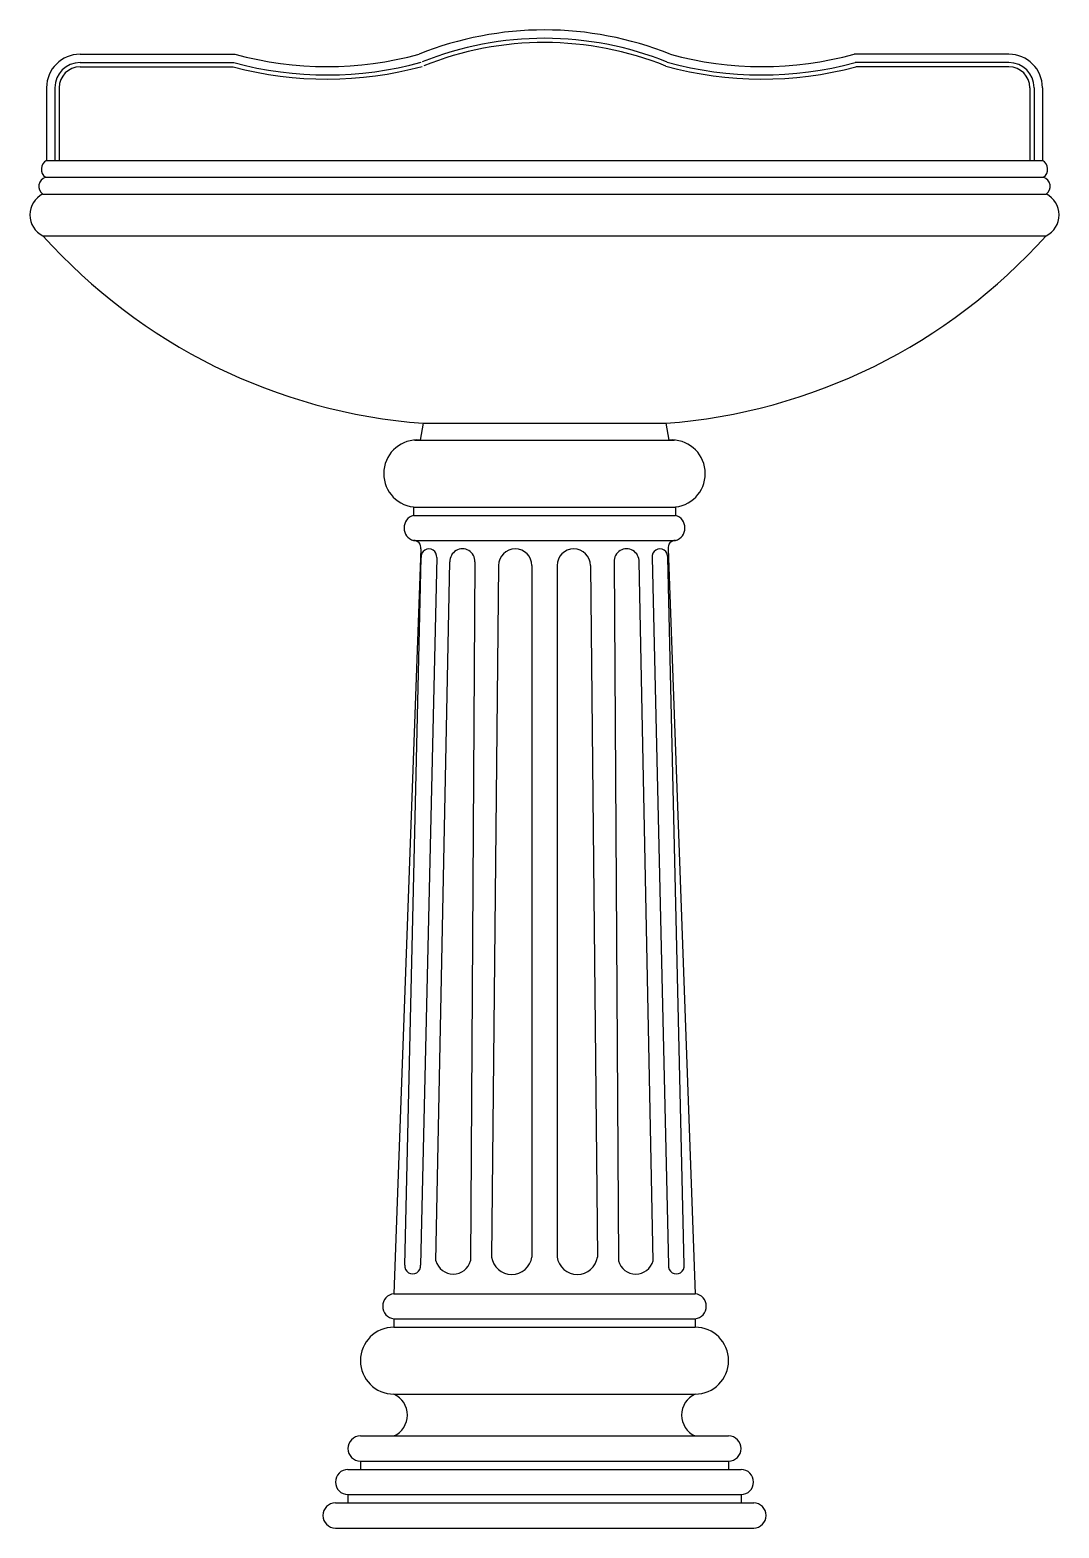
# Model space of a CAD drawing. Header units: millimetres. Extents: x -2934.801 to -2934.186, y 2948.92 to 2949.815.
import ezdxf

# ---------------------------------------------------------------- set-up
doc = ezdxf.new("R2010")
doc.units = ezdxf.units.MM
doc.header["$LTSCALE"] = 10
doc.layers.add('banheiro_louças', color=2, linetype='Continuous')

msp = doc.modelspace()

# ---------------------------------------------------------------- linework, layer by layer
at = {"layer": 'banheiro_louças'}
for p, q in [((-2934.77073, 2949.80023), (-2934.67818, 2949.80023)), ((-2934.21564, 2949.80023), (-2934.30818, 2949.80023)), ((-2934.79073, 2949.78023), (-2934.79073, 2949.73673)), ((-2934.19564, 2949.78023), (-2934.19564, 2949.73673)), ((-2934.79073, 2949.73673), (-2934.19564, 2949.73673)), ((-2934.79143, 2949.72673), (-2934.19493, 2949.72673)), ((-2934.79292, 2949.71673), (-2934.19344, 2949.71673)), ((-2934.79292, 2949.69173), (-2934.19344, 2949.69173)), ((-2934.56568, 2949.57973), (-2934.56753, 2949.56973)), ((-2934.56568, 2949.57973), (-2934.42068, 2949.57973)), ((-2934.42068, 2949.57973), (-2934.41884, 2949.56973)), ((-2934.57081, 2949.56973), (-2934.41555, 2949.56973)), ((-2934.57153, 2949.52973), (-2934.41484, 2949.52973)), ((-2934.57153, 2949.52973), (-2934.57153, 2949.52473)), ((-2934.41484, 2949.52973), (-2934.41484, 2949.52473)), ((-2934.57153, 2949.52473), (-2934.41484, 2949.52473)), ((-2934.57153, 2949.50973), (-2934.41484, 2949.50973)), ((-2934.56718, 2949.50473), (-2934.58318, 2949.05973)), ((-2934.41918, 2949.50473), (-2934.40318, 2949.05973)), ((-2934.58318, 2949.05973), (-2934.40318, 2949.05973)), ((-2934.58318, 2949.04473), (-2934.40318, 2949.04473)), ((-2934.58318, 2949.04473), (-2934.58318, 2949.03973)), ((-2934.40318, 2949.04473), (-2934.40318, 2949.03973)), ((-2934.58318, 2949.03973), (-2934.40318, 2949.03973)), ((-2934.58318, 2948.99973), (-2934.40318, 2948.99973)), ((-2934.60318, 2948.97473), (-2934.38318, 2948.97473)), ((-2934.61068, 2948.95473), (-2934.37568, 2948.95473)), ((-2934.60318, 2948.95973), (-2934.38318, 2948.95973)), ((-2934.60318, 2948.95973), (-2934.60318, 2948.95473)), ((-2934.38318, 2948.95973), (-2934.38318, 2948.95473)), ((-2934.61068, 2948.93973), (-2934.37568, 2948.93973)), ((-2934.61068, 2948.93973), (-2934.61068, 2948.93473)), ((-2934.61068, 2948.93973), (-2934.61068, 2948.93473)), ((-2934.37568, 2948.93973), (-2934.37568, 2948.93473)), ((-2934.37568, 2948.93973), (-2934.37568, 2948.93473)), ((-2934.61818, 2948.93473), (-2934.36818, 2948.93473)), ((-2934.61818, 2948.91973), (-2934.36818, 2948.91973))]:
    msp.add_line(p, q, dxfattribs=at)
at = {"layer": 'banheiro_louças', "color": 1}
for p, q in [((-2934.77073, 2949.79523), (-2934.67885, 2949.79523)), ((-2934.21564, 2949.79523), (-2934.30752, 2949.79523)), ((-2934.77073, 2949.79273), (-2934.67918, 2949.79273)), ((-2934.21564, 2949.79273), (-2934.30719, 2949.79273)), ((-2934.78573, 2949.78023), (-2934.78573, 2949.73673)), ((-2934.78323, 2949.78023), (-2934.78323, 2949.73673)), ((-2934.20314, 2949.78023), (-2934.20314, 2949.73673)), ((-2934.20064, 2949.78023), (-2934.20064, 2949.73673)), ((-2934.57673, 2949.07683), (-2934.56691, 2949.49954)), ((-2934.5576, 2949.49954), (-2934.56721, 2949.07683)), ((-2934.42886, 2949.49954), (-2934.41916, 2949.07683)), ((-2934.40963, 2949.07683), (-2934.41955, 2949.49954)), ((-2934.55811, 2949.07936), (-2934.54973, 2949.49701)), ((-2934.53473, 2949.49701), (-2934.53733, 2949.07936)), ((-2934.52068, 2949.49473), (-2934.52489, 2949.08163)), ((-2934.50068, 2949.49473), (-2934.50068, 2949.08163)), ((-2934.48568, 2949.49473), (-2934.48568, 2949.08163)), ((-2934.46568, 2949.49473), (-2934.46147, 2949.08163)), ((-2934.45163, 2949.49701), (-2934.44904, 2949.07936)), ((-2934.42826, 2949.07936), (-2934.43663, 2949.49701))]:
    msp.add_line(p, q, dxfattribs=at)
at = {"layer": 'banheiro_louças'}
for centre, radius, start, end in [((-2934.49318, 2949.61352), 0.20122, 68.11563, 111.88437), ((-2934.77073, 2949.78023), 0.02, 90, 180), ((-2934.62318, 2950.00201), 0.20914, 254.75291, 285.24709), ((-2934.36318, 2950.00201), 0.20914, 254.75291, 285.24709), ((-2934.21564, 2949.78023), 0.02, 0, 90), ((-2934.78795, 2949.73151), 0.00591, 118.01096, 233.92473), ((-2934.19841, 2949.73151), 0.00591, 306.07527, 61.98904), ((-2934.78974, 2949.72137), 0.00563, 107.56465, 235.49381), ((-2934.19663, 2949.72137), 0.00563, 304.50619, 72.43535), ((-2934.78674, 2949.70423), 0.01395, 116.33219, 243.66781), ((-2934.19963, 2949.70423), 0.01395, 296.33219, 63.66781), ((-2934.54004, 2949.91808), 0.33932, 221.81916, 265.66652), ((-2934.44632, 2949.91808), 0.33932, 274.33348, 318.18084), ((-2934.56917, 2949.5497), 0.0201, 85.31011, 263.26497), ((-2934.4172, 2949.5497), 0.0201, 276.73503, 94.68989), ((-2934.56931, 2949.51723), 0.00782, 106.5011, 253.4989), ((-2934.41706, 2949.51723), 0.00782, 286.5011, 73.4989), ((-2934.57129, 2949.50555), 0.00419, 348.7007, 93.28656), ((-2934.41508, 2949.50555), 0.00419, 86.71344, 191.2993), ((-2934.58231, 2949.05223), 0.00755, 96.60421, 263.39579), ((-2934.40405, 2949.05223), 0.00755, 276.60421, 83.39579), ((-2934.58318, 2949.01973), 0.02, 90, 270), ((-2934.40318, 2949.01973), 0.02, 270, 90), ((-2934.58888, 2948.98723), 0.01374, 294.4947, 65.5053), ((-2934.39749, 2948.98723), 0.01374, 114.4947, 245.5053), ((-2934.60312, 2948.96723), 0.0075, 90.44412, 269.55588), ((-2934.38324, 2948.96723), 0.0075, 270.44412, 89.55588), ((-2934.61062, 2948.94723), 0.0075, 90.44412, 269.55588), ((-2934.37574, 2948.94723), 0.0075, 270.44412, 89.55588), ((-2934.61812, 2948.92723), 0.0075, 90.44412, 269.55588), ((-2934.36824, 2948.92723), 0.0075, 270.44412, 89.55588)]:
    msp.add_arc(centre, radius, start, end, dxfattribs=at)
at = {"layer": 'banheiro_louças', "color": 1}
for centre, radius, start, end in [((-2934.49318, 2949.61352), 0.19622, 68.032, 111.88437), ((-2934.49318, 2949.61352), 0.19372, 67.98935, 111.88437), ((-2934.77073, 2949.78023), 0.015, 90, 180), ((-2934.62318, 2950.00201), 0.21414, 254.93301, 285.24709), ((-2934.36318, 2950.00201), 0.21414, 254.67439, 285.06699), ((-2934.21564, 2949.78023), 0.015, 0, 90), ((-2934.77073, 2949.78023), 0.0125, 90, 180), ((-2934.62318, 2950.00201), 0.21664, 255.0207, 285.24709), ((-2934.36318, 2950.00201), 0.21664, 254.63579, 284.9793), ((-2934.21564, 2949.78023), 0.0125, 0, 90), ((-2934.56226, 2949.50005), 0.00468, 353.71441, 186.28559), ((-2934.54223, 2949.49723), 0.0075, 358.31334, 181.68666), ((-2934.51068, 2949.49473), 0.01, 0, 180), ((-2934.47568, 2949.49473), 0.01, 0, 180), ((-2934.44413, 2949.49723), 0.0075, 358.31334, 181.68666), ((-2934.4242, 2949.50005), 0.00468, 353.71441, 186.28559), ((-2934.54772, 2949.08227), 0.01079, 195.67251, 344.32749), ((-2934.51279, 2949.08353), 0.01225, 188.91195, 351.08805), ((-2934.47358, 2949.08353), 0.01225, 188.91195, 351.08805), ((-2934.43865, 2949.08227), 0.01079, 195.67251, 344.32749), ((-2934.57197, 2949.07636), 0.00478, 174.40829, 5.59171), ((-2934.41439, 2949.07636), 0.00478, 174.40829, 5.59171)]:
    msp.add_arc(centre, radius, start, end, dxfattribs=at)

doc.saveas('drawing.dxf')
